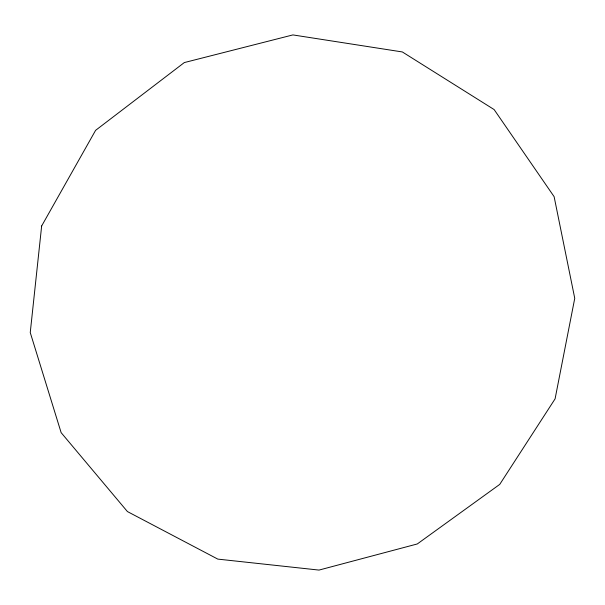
<?xml version="1.0" encoding="UTF-8"?>
<svg xmlns="http://www.w3.org/2000/svg" width="605" height="605" viewBox="0 0 605 605"><rect width="100%" height="100%" fill="white"/><g stroke="black" fill="none" stroke-linecap="round" stroke-linejoin="round"><path stroke-width="0.91" d="M41.654 225.975L30.25 332.553L61.143 432.651L127.421 511.565L217.815 559.111L319.001 570.084L417.284 543.963L499.73 484.401L555.087 398.854L574.75 298.31L554.12 196.67L494.126 109.566L402.34 51.947L292.896 34.916L184.321 62.565L95.598 130.347L41.654 225.975"/></g></svg>
